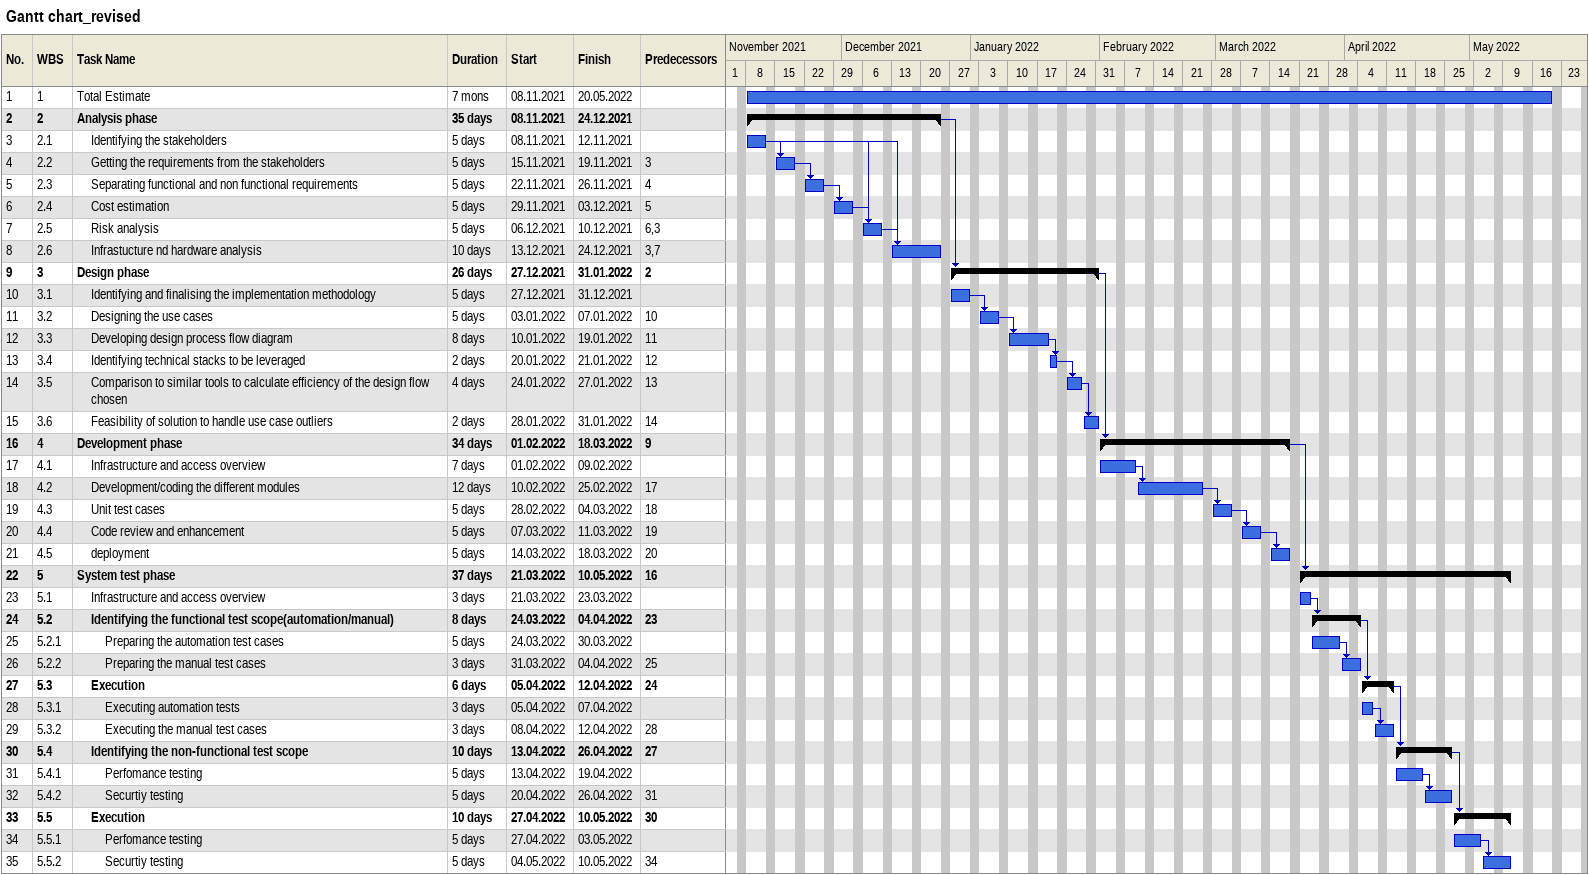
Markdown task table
Gantt chart_revised

| ID | WBS | Task | Duration | Start | Finish | Predecessors |
|---|---|---|---|---|---|---|
| 1 | 1 | Total Estimate | 7mo | 2021-11-08 | 2022-05-20 |  |
| 2 | 2 | **Analysis phase** | 35d | 2021-11-08 | 2021-12-24 |  |
| 3 | 2.1 | Identifying the stakeholders | 5d | 2021-11-08 | 2021-11-12 |  |
| 4 | 2.2 | Getting the requirements from the stakeholders | 5d | 2021-11-15 | 2021-11-19 | 3 |
| 5 | 2.3 | Separating functional and non functional requirements | 5d | 2021-11-22 | 2021-11-26 | 4 |
| 6 | 2.4 | Cost estimation | 5d | 2021-11-29 | 2021-12-03 | 5 |
| 7 | 2.5 | Risk analysis | 5d | 2021-12-06 | 2021-12-10 | 6, 3 |
| 8 | 2.6 | Infrastucture nd hardware analysis | 10d | 2021-12-13 | 2021-12-24 | 3, 7 |
| 9 | 3 | **Design phase** | 26d | 2021-12-27 | 2022-01-31 | 2 |
| 10 | 3.1 | Identifying and finalising the implementation methodology | 5d | 2021-12-27 | 2021-12-31 |  |
| 11 | 3.2 | Designing the use cases | 5d | 2022-01-03 | 2022-01-07 | 10 |
| 12 | 3.3 | Developing design process flow diagram | 8d | 2022-01-10 | 2022-01-19 | 11 |
| 13 | 3.4 | Identifying technical stacks to be leveraged | 2d | 2022-01-20 | 2022-01-21 | 12 |
| 14 | 3.5 | Comparison to similar tools to calculate efficiency of the design flow chosen | 4d | 2022-01-24 | 2022-01-27 | 13 |
| 15 | 3.6 | Feasibility of solution to handle use case outliers | 2d | 2022-01-28 | 2022-01-31 | 14 |
| 16 | 4 | **Development phase** | 34d | 2022-02-01 | 2022-03-18 | 9 |
| 17 | 4.1 | Infrastructure and access overview | 7d | 2022-02-01 | 2022-02-09 |  |
| 18 | 4.2 | Development/coding the different modules | 12d | 2022-02-10 | 2022-02-25 | 17 |
| 19 | 4.3 | Unit test cases | 5d | 2022-02-28 | 2022-03-04 | 18 |
| 20 | 4.4 | Code review and enhancement | 5d | 2022-03-07 | 2022-03-11 | 19 |
| 21 | 4.5 | deployment | 5d | 2022-03-14 | 2022-03-18 | 20 |
| 22 | 5 | **System test phase** | 37d | 2022-03-21 | 2022-05-10 | 16 |
| 23 | 5.1 | Infrastructure and access overview | 3d | 2022-03-21 | 2022-03-23 |  |
| 24 | 5.2 | **Identifying the functional test scope(automation/manual)** | 8d | 2022-03-24 | 2022-04-04 | 23 |
| 25 | 5.2.1 | Preparing the automation test cases | 5d | 2022-03-24 | 2022-03-30 |  |
| 26 | 5.2.2 | Preparing the manual test cases | 3d | 2022-03-31 | 2022-04-04 | 25 |
| 27 | 5.3 | **Execution** | 6d | 2022-04-05 | 2022-04-12 | 24 |
| 28 | 5.3.1 | Executing automation tests | 3d | 2022-04-05 | 2022-04-07 |  |
| 29 | 5.3.2 | Executing the manual test cases | 3d | 2022-04-08 | 2022-04-12 | 28 |
| 30 | 5.4 | **Identifying the non-functional test scope** | 10d | 2022-04-13 | 2022-04-26 | 27 |
| 31 | 5.4.1 | Perfomance testing | 5d | 2022-04-13 | 2022-04-19 |  |
| 32 | 5.4.2 | Securtiy testing | 5d | 2022-04-20 | 2022-04-26 | 31 |
| 33 | 5.5 | **Execution** | 10d | 2022-04-27 | 2022-05-10 | 30 |
| 34 | 5.5.1 | Perfomance testing | 5d | 2022-04-27 | 2022-05-03 |  |
| 35 | 5.5.2 | Securtiy testing | 5d | 2022-05-04 | 2022-05-10 | 34 |
